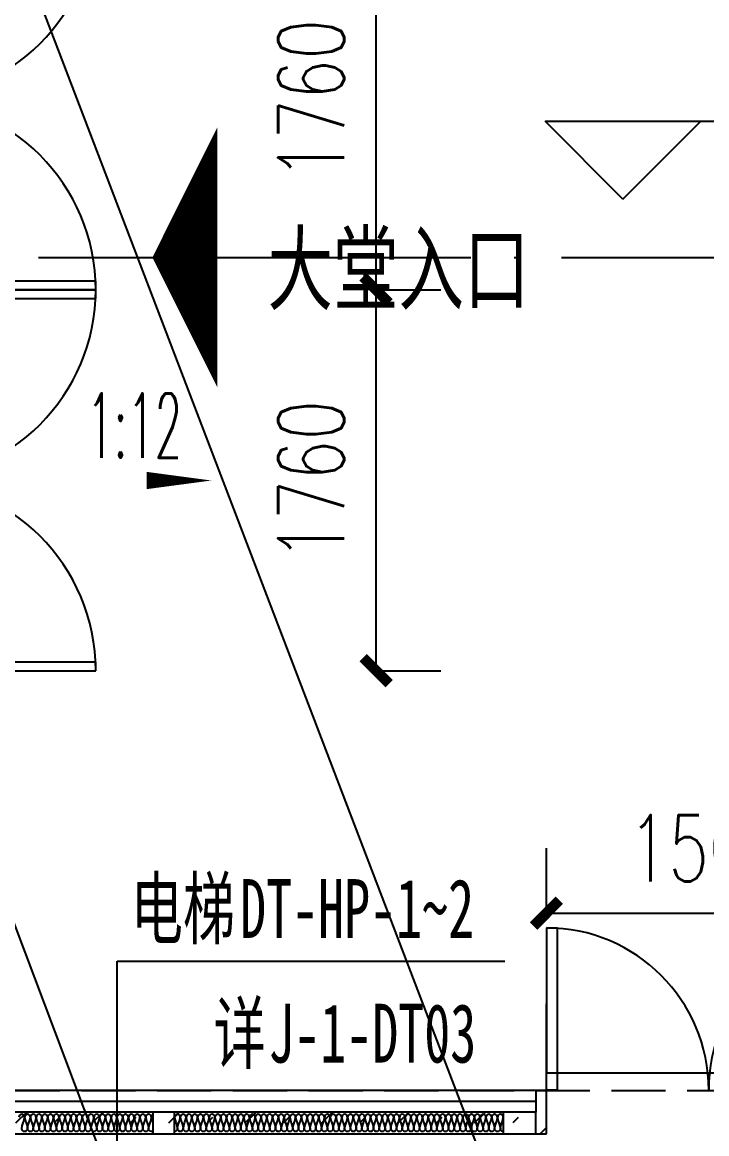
# Model space of a CAD drawing. Header units: millimetres. Extents: x 12325263 to 13848842, y -1463133 to 573208.
# Drawn here: x 12593172 to 12596338, y -601937 to -596800 of the extents above; entities that cross this region are included whole.
import ezdxf

# ---------------------------------------------------------------- set-up
doc = ezdxf.new("R2010")
doc.units = ezdxf.units.MM
doc.header["$LTSCALE"] = 1000
for name, pattern in [('ACAD_ISO02W100', [15, 12, -3]), ('DASH', [0.35, 0.25, -0.1]), ('DASHED2', [0.375, 0.25, -0.125]), ('DOTE', [2.42, 2, -0.2, 0.02, -0.2])]:
    doc.linetypes.add(name, pattern=pattern)
doc.layers.add('20230727修改', color=6, linetype='Continuous', plot=False)
for name, color, linetype in [('A-ANNO-DIMS', 83, 'Continuous'), ('A-ANNO-ELEV', 3, 'Continuous'), ('A-ANNO-IDEN', 2, 'Continuous'), ('A-ANNO-TEXT', 7, 'Continuous'), ('A-AXIS', 16, 'DOTE'), ('A-DETL-0001', 1, 'Continuous'), ('A-DOOR', 2, 'Continuous'), ('A-WALL', 5, 'Continuous'), ('A-WALL-PATT', 8, 'Continuous'), ('DIM_SYMB', 3, 'Continuous'), ('PUB_TEXT', 7, 'Continuous'), ('投影线', 6, 'ACAD_ISO02W100'), ('结构边线', 21, 'DASH')]:
    doc.layers.add(name, color=color, linetype=linetype)
for name, color, linetype, lineweight in [('A-DOOR-PROJ', 1, 'Continuous', 25), ('A-FLOR-PROJ', 2, 'Continuous', 25), ('Detail Items', 7, 'Continuous', 25)]:
    doc.layers.add(name, color=color, linetype=linetype, lineweight=lineweight)
doc.styles.add('_TCH_DIM', font='SIMPLEX.shx', dxfattribs={"width": 0.7, "bigfont": 'GBCBIG.shx'})
doc.styles.add('_TCH_DIM_T3', font='SIMPLEX.shx', dxfattribs={"width": 0.705882, "bigfont": 'GBCBIG.shx'})
doc.styles.add('TITXV', font='', dxfattribs={"width": 0.7})
doc.styles.add('宋体', font='', dxfattribs={"width": 0.65})
doc.styles.get('TITXV').set_extended_font_data('SimSun')
doc.styles.get('宋体').set_extended_font_data('SimSun')
doc.dimstyles.new('_TCH_ARCH&&120', dxfattribs={"dimtxt": 306, "dimasz": 120, "dimexe": 300, "dimexo": 360, "dimgap": 147, "dimtad": 1, "dimdec": 0, "dimzin": 0, "dimdsep": 46, "dimtxsty": '_TCH_DIM_T3', "dimblk": 'ARCHTICK', "dimcen": 0.09, "dimclrt": 7, "dimazin": 2, "dimtfac": 1, "dimtdec": 0, "dimtix": 1, "dimtmove": 2, "dimatfit": 3, "dimfxl": 1, "dimfxlon": 1, "dimtolj": 1, "dimtzin": 0, "dimarcsym": 0})

# ---------------------------------------------------------------- blocks, each defined once
blk = doc.blocks.new('Curtain Wall-Dbl_Inswing Glaz - Clear Glass w_Frame-4600659-810_L1 APT ENTRY')
at = {"layer": 'Detail Items'}
for p, q in [((-840, 835.55), (-880, 835.55)), ((-880, 835.55), (-880, -44.45)), ((-840, -44.45), (-840, 835.55)), ((840, 835.55), (840, -44.45)), ((880, 835.55), (840, 835.55)), ((880, -44.45), (880, 835.55)), ((-880, -44.45), (-840, -44.45)), ((840, -44.45), (880, -44.45))]:
    blk.add_line(p, q, dxfattribs=at)
for centre, start, end in [((-880, -44.45), 0, 90), ((880, -44.45), 90, 180)]:
    blk.add_arc(centre, 880, start, end, dxfattribs=at)
blk = doc.blocks.new('M_Door-Passage-Stone-Flush - 1500mm-L2-4399165-810_L1 APT ENTRY')
at = {"layer": 'A-DOOR'}
for p, q in [((-750, 857.95), (-700, 857.95)), ((-700, 857.95), (-700, 107.95)), ((750, 857.95), (700, 857.95)), ((700, 857.95), (700, 107.95)), ((750, 107.95), (750, 857.95)), ((-750, 106.35), (-800, 106.35)), ((-800, 106.35), (-800, 6.47)), ((-700, 107.95), (-750, 107.95)), ((-750, -93.65), (-750, 106.35)), ((700, 107.95), (750, 107.95)), ((750, 106.35), (750, -93.65)), ((800, 106.35), (750, 106.35)), ((800, 6.35), (800, 56.35)), ((-800, -93.65), (-750, -93.65)), ((750, -93.65), (800, -93.65))]:
    blk.add_line(p, q, dxfattribs=at)
at = {"layer": 'A-DOOR-PROJ'}
for centre, start, end in [((-750, 107.95), 0, 90), ((750, 107.95), 90, 180)]:
    blk.add_arc(centre, 750, start, end, dxfattribs=at)
blk = doc.blocks.new('asdfadsgfd')
at = {"layer": 'Detail Items'}
h = blk.add_hatch(dxfattribs=at)
h.set_pattern_fill('FP_14', color=256, angle=90, style=0, pattern_type=2)
h.set_pattern_definition([(135, (-14079.37, 8005.64), (-176.7767, -176.7767), []), (135, (-14256.14, 8005.64), (-176.7767, -176.7767), [125, -125])])
h.paths.add_polyline_path([(46767.5, 18615.9), (46717.5, 18615.9), (46717.4, 18415.9), (46167.5, 18415.9), (46167.5, 18365.9), (46767.5, 18365.9), (46767.5, 18565.9)])
h.paths.add_polyline_path([(40567.4, 18415.9), (39517.5, 18415.8), (39517.4, 15195.9), (39467.4, 15195.9), (39467.4, 15145.9), (39567.5, 15145.9), (39567.5, 18365.9), (40567.4, 18365.9)])
at = {"layer": 'A-DETL-0001'}
for p, q in [((39467.5, 18465.9), (39467.5, 16965.9)), ((39567.5, 16965.9), (39567.5, 18465.9)), ((39617.5, 18415.9), (39617.5, 15195.9)), ((39667.5, 15145.9), (39667.5, 18365.9)), ((39567.5, 16965.9), (39467.5, 16965.9)), ((39467.5, 16965.9), (39467.5, 16865.9)), ((39567.5, 16865.9), (39567.5, 16965.9)), ((39467.5, 16865.9), (39567.5, 16865.9)), ((39467.5, 16865.9), (39467.5, 15345.9)), ((39567.5, 15345.9), (39567.5, 16865.9)), ((39567.5, 15345.9), (39467.5, 15345.9)), ((39467.5, 15345.9), (39467.5, 15245.9)), ((39467.5, 15345.9), (39467.5, 15195.9)), ((39567.5, 15245.9), (39567.5, 15345.9)), ((39567.5, 15195.9), (39567.5, 15345.9)), ((39467.5, 15195.9), (39567.5, 15195.9)), ((39667.5, 15195.9), (39667.5, 15145.9)), ((39667.5, 15145.9), (40067.5, 15145.9))]:
    blk.add_line(p, q, dxfattribs=at)
for points in [[(39490.8, 17545.9), (39484.5, 17545.9), (39470.4, 17559.3), (39484.5, 17572.6), (39490.8, 17572.6)], [(39490.8, 17572.6), (39509.2, 17572.6), (39525.8, 17559.3), (39544.2, 17559.3)], [(39544.2, 17559.3), (39550.4, 17559.3), (39564.5, 17572.6), (39550.4, 17585.9), (39544.2, 17585.9)], [(39490.8, 17519.3), (39484.5, 17519.3), (39470.4, 17532.6), (39484.5, 17545.9), (39490.8, 17545.9)], [(39490.8, 17492.6), (39484.5, 17492.6), (39470.4, 17505.9), (39484.5, 17519.3), (39490.8, 17519.3)], [(39544.2, 17559.3), (39525.8, 17559.3), (39509.2, 17545.9), (39490.8, 17545.9)], [(39490.8, 17545.9), (39509.2, 17545.9), (39525.8, 17532.6), (39544.2, 17532.6)], [(39544.2, 17532.6), (39525.8, 17532.6), (39509.2, 17519.3), (39490.8, 17519.3)], [(39490.8, 17519.3), (39509.2, 17519.3), (39525.8, 17505.9), (39544.2, 17505.9)], [(39544.2, 17532.6), (39550.4, 17532.6), (39564.5, 17545.9), (39550.4, 17559.3), (39544.2, 17559.3)], [(39544.2, 17505.9), (39550.4, 17505.9), (39564.5, 17519.3), (39550.4, 17532.6), (39544.2, 17532.6)], [(39490.8, 17465.9), (39484.5, 17465.9), (39470.4, 17479.3), (39484.5, 17492.6), (39490.8, 17492.6)], [(39490.8, 17439.3), (39484.5, 17439.3), (39470.4, 17452.6), (39484.5, 17465.9), (39490.8, 17465.9)], [(39544.2, 17505.9), (39525.8, 17505.9), (39509.2, 17492.6), (39490.8, 17492.6)], [(39490.8, 17492.6), (39509.2, 17492.6), (39525.8, 17479.3), (39544.2, 17479.3)], [(39544.2, 17479.3), (39525.8, 17479.3), (39509.2, 17465.9), (39490.8, 17465.9)], [(39490.8, 17465.9), (39509.2, 17465.9), (39525.8, 17452.6), (39544.2, 17452.6)], [(39544.2, 17479.3), (39550.4, 17479.3), (39564.5, 17492.6), (39550.4, 17505.9), (39544.2, 17505.9)], [(39544.2, 17452.6), (39550.4, 17452.6), (39564.5, 17465.9), (39550.4, 17479.3), (39544.2, 17479.3)], [(39490.8, 17412.6), (39484.5, 17412.6), (39470.4, 17425.9), (39484.5, 17439.3), (39490.8, 17439.3)], [(39544.2, 17452.6), (39525.8, 17452.6), (39509.2, 17439.3), (39490.8, 17439.3)], [(39490.8, 17439.3), (39509.2, 17439.3), (39525.8, 17425.9), (39544.2, 17425.9)], [(39544.2, 17425.9), (39525.8, 17425.9), (39509.2, 17412.6), (39490.8, 17412.6)], [(39544.2, 17425.9), (39550.4, 17425.9), (39564.5, 17439.3), (39550.4, 17452.6), (39544.2, 17452.6)], [(39544.2, 17399.3), (39550.4, 17399.3), (39564.5, 17412.6), (39550.4, 17425.9), (39544.2, 17425.9)], [(39490.8, 17385.9), (39484.5, 17385.9), (39470.4, 17399.3), (39484.5, 17412.6), (39490.8, 17412.6)], [(39490.8, 17359.3), (39484.5, 17359.3), (39470.4, 17372.6), (39484.5, 17385.9), (39490.8, 17385.9)], [(39490.8, 17412.6), (39509.2, 17412.6), (39525.8, 17399.3), (39544.2, 17399.3)], [(39544.2, 17399.3), (39525.8, 17399.3), (39509.2, 17385.9), (39490.8, 17385.9)], [(39490.8, 17385.9), (39509.2, 17385.9), (39525.8, 17372.6), (39544.2, 17372.6)], [(39544.2, 17372.6), (39525.8, 17372.6), (39509.2, 17359.3), (39490.8, 17359.3)], [(39544.2, 17372.6), (39550.4, 17372.6), (39564.5, 17385.9), (39550.4, 17399.3), (39544.2, 17399.3)], [(39544.2, 17345.9), (39550.4, 17345.9), (39564.5, 17359.3), (39550.4, 17372.6), (39544.2, 17372.6)], [(39490.8, 17332.6), (39484.5, 17332.6), (39470.4, 17345.9), (39484.5, 17359.3), (39490.8, 17359.3)], [(39490.8, 17305.9), (39484.5, 17305.9), (39470.4, 17319.3), (39484.5, 17332.6), (39490.8, 17332.6)], [(39490.8, 17359.3), (39509.2, 17359.3), (39525.8, 17345.9), (39544.2, 17345.9)], [(39544.2, 17345.9), (39525.8, 17345.9), (39509.2, 17332.6), (39490.8, 17332.6)], [(39490.8, 17332.6), (39509.2, 17332.6), (39525.8, 17319.3), (39544.2, 17319.3)], [(39544.2, 17319.3), (39525.8, 17319.3), (39509.2, 17305.9), (39490.8, 17305.9)], [(39544.2, 17319.3), (39550.4, 17319.3), (39564.5, 17332.6), (39550.4, 17345.9), (39544.2, 17345.9)], [(39544.2, 17292.6), (39550.4, 17292.6), (39564.5, 17305.9), (39550.4, 17319.3), (39544.2, 17319.3)], [(39490.8, 17279.3), (39484.5, 17279.3), (39470.4, 17292.6), (39484.5, 17305.9), (39490.8, 17305.9)], [(39490.8, 17252.6), (39484.5, 17252.6), (39470.4, 17265.9), (39484.5, 17279.3), (39490.8, 17279.3)], [(39490.8, 17305.9), (39509.2, 17305.9), (39525.8, 17292.6), (39544.2, 17292.6)], [(39544.2, 17292.6), (39525.8, 17292.6), (39509.2, 17279.3), (39490.8, 17279.3)], [(39490.8, 17279.3), (39509.2, 17279.3), (39525.8, 17265.9), (39544.2, 17265.9)], [(39544.2, 17265.9), (39525.8, 17265.9), (39509.2, 17252.6), (39490.8, 17252.6)], [(39544.2, 17265.9), (39550.4, 17265.9), (39564.5, 17279.3), (39550.4, 17292.6), (39544.2, 17292.6)], [(39544.2, 17239.3), (39550.4, 17239.3), (39564.5, 17252.6), (39550.4, 17265.9), (39544.2, 17265.9)], [(39490.8, 17225.9), (39484.5, 17225.9), (39470.4, 17239.3), (39484.5, 17252.6), (39490.8, 17252.6)], [(39490.8, 17199.3), (39484.5, 17199.3), (39470.4, 17212.6), (39484.5, 17225.9), (39490.8, 17225.9)], [(39490.8, 17252.6), (39509.2, 17252.6), (39525.8, 17239.3), (39544.2, 17239.3)], [(39544.2, 17239.3), (39525.8, 17239.3), (39509.2, 17225.9), (39490.8, 17225.9)], [(39490.8, 17225.9), (39509.2, 17225.9), (39525.8, 17212.6), (39544.2, 17212.6)], [(39544.2, 17212.6), (39525.8, 17212.6), (39509.2, 17199.3), (39490.8, 17199.3)], [(39544.2, 17212.6), (39550.4, 17212.6), (39564.5, 17225.9), (39550.4, 17239.3), (39544.2, 17239.3)], [(39544.2, 17185.9), (39550.4, 17185.9), (39564.5, 17199.3), (39550.4, 17212.6), (39544.2, 17212.6)], [(39490.8, 17172.6), (39484.5, 17172.6), (39470.4, 17185.9), (39484.5, 17199.3), (39490.8, 17199.3)], [(39490.8, 17145.9), (39484.5, 17145.9), (39470.4, 17159.3), (39484.5, 17172.6), (39490.8, 17172.6)], [(39490.8, 17199.3), (39509.2, 17199.3), (39525.8, 17185.9), (39544.2, 17185.9)], [(39544.2, 17185.9), (39525.8, 17185.9), (39509.2, 17172.6), (39490.8, 17172.6)], [(39490.8, 17172.6), (39509.2, 17172.6), (39525.8, 17159.3), (39544.2, 17159.3)], [(39544.2, 17159.3), (39525.8, 17159.3), (39509.2, 17145.9), (39490.8, 17145.9)], [(39544.2, 17159.3), (39550.4, 17159.3), (39564.5, 17172.6), (39550.4, 17185.9), (39544.2, 17185.9)], [(39544.2, 17132.6), (39550.4, 17132.6), (39564.5, 17145.9), (39550.4, 17159.3), (39544.2, 17159.3)], [(39490.8, 17119.3), (39484.5, 17119.3), (39470.4, 17132.6), (39484.5, 17145.9), (39490.8, 17145.9)], [(39490.8, 17092.6), (39484.5, 17092.6), (39470.4, 17105.9), (39484.5, 17119.3), (39490.8, 17119.3)], [(39490.8, 17145.9), (39509.2, 17145.9), (39525.8, 17132.6), (39544.2, 17132.6)], [(39544.2, 17132.6), (39525.8, 17132.6), (39509.2, 17119.3), (39490.8, 17119.3)], [(39490.8, 17119.3), (39509.2, 17119.3), (39525.8, 17105.9), (39544.2, 17105.9)], [(39544.2, 17105.9), (39525.8, 17105.9), (39509.2, 17092.6), (39490.8, 17092.6)], [(39544.2, 17105.9), (39550.4, 17105.9), (39564.5, 17119.3), (39550.4, 17132.6), (39544.2, 17132.6)], [(39544.2, 17079.3), (39550.4, 17079.3), (39564.5, 17092.6), (39550.4, 17105.9), (39544.2, 17105.9)], [(39490.8, 17065.9), (39484.5, 17065.9), (39470.4, 17079.3), (39484.5, 17092.6), (39490.8, 17092.6)], [(39490.8, 17039.3), (39484.5, 17039.3), (39470.4, 17052.6), (39484.5, 17065.9), (39490.8, 17065.9)], [(39490.8, 17092.6), (39509.2, 17092.6), (39525.8, 17079.3), (39544.2, 17079.3)], [(39544.2, 17079.3), (39525.8, 17079.3), (39509.2, 17065.9), (39490.8, 17065.9)], [(39490.8, 17065.9), (39509.2, 17065.9), (39525.8, 17052.6), (39544.2, 17052.6)], [(39544.2, 17052.6), (39550.4, 17052.6), (39564.5, 17065.9), (39550.4, 17079.3), (39544.2, 17079.3)], [(39490.8, 17012.6), (39484.5, 17012.6), (39470.4, 17025.9), (39484.5, 17039.3), (39490.8, 17039.3)], [(39490.8, 16985.9), (39484.5, 16985.9), (39470.4, 16999.3), (39484.5, 17012.6), (39490.8, 17012.6)], [(39544.2, 17052.6), (39525.8, 17052.6), (39509.2, 17039.3), (39490.8, 17039.3)], [(39490.8, 17039.3), (39509.2, 17039.3), (39525.8, 17025.9), (39544.2, 17025.9)], [(39544.2, 17025.9), (39525.8, 17025.9), (39509.2, 17012.6), (39490.8, 17012.6)], [(39490.8, 17012.6), (39509.2, 17012.6), (39525.8, 16999.3), (39544.2, 16999.3)], [(39544.2, 17025.9), (39550.4, 17025.9), (39564.5, 17039.3), (39550.4, 17052.6), (39544.2, 17052.6)], [(39544.2, 16999.3), (39550.4, 16999.3), (39564.5, 17012.6), (39550.4, 17025.9), (39544.2, 17025.9)], [(39544.2, 16999.3), (39525.8, 16999.3), (39509.2, 16985.9), (39490.8, 16985.9)], [(39490.8, 16985.9), (39509.2, 16985.9), (39525.8, 16972.6), (39544.2, 16972.6)], [(39544.2, 16972.6), (39535, 16972.6), (39526.2, 16969.3), (39517.5, 16965.9)], [(39544.2, 16972.6), (39550.4, 16972.6), (39564.5, 16985.9), (39550.4, 16999.3), (39544.2, 16999.3)], [(39555.1, 16966.2), (39552.5, 16969.9), (39548.2, 16972.6), (39544.2, 16972.6)], [(39490.8, 16852.6), (39484.5, 16852.6), (39477.5, 16859.3), (39477.5, 16865.9)], [(39490.8, 16825.9), (39484.5, 16825.9), (39470.4, 16839.3), (39484.5, 16852.6), (39490.8, 16852.6)], [(39544.2, 16865.9), (39525.8, 16865.9), (39509.2, 16852.6), (39490.8, 16852.6)], [(39490.8, 16852.6), (39509.2, 16852.6), (39525.8, 16839.3), (39544.2, 16839.3)], [(39544.2, 16839.3), (39550.4, 16839.3), (39564.5, 16852.6), (39550.4, 16865.9), (39544.2, 16865.9)], [(39490.8, 16799.3), (39484.5, 16799.3), (39470.4, 16812.6), (39484.5, 16825.9), (39490.8, 16825.9)], [(39490.8, 16772.6), (39484.5, 16772.6), (39470.4, 16785.9), (39484.5, 16799.3), (39490.8, 16799.3)], [(39544.2, 16839.3), (39525.8, 16839.3), (39509.2, 16825.9), (39490.8, 16825.9)], [(39490.8, 16825.9), (39509.2, 16825.9), (39525.8, 16812.6), (39544.2, 16812.6)], [(39544.2, 16812.6), (39525.8, 16812.6), (39509.2, 16799.3), (39490.8, 16799.3)], [(39490.8, 16799.3), (39509.2, 16799.3), (39525.8, 16785.9), (39544.2, 16785.9)], [(39544.2, 16812.6), (39550.4, 16812.6), (39564.5, 16825.9), (39550.4, 16839.3), (39544.2, 16839.3)], [(39544.2, 16785.9), (39550.4, 16785.9), (39564.5, 16799.3), (39550.4, 16812.6), (39544.2, 16812.6)], [(39490.8, 16745.9), (39484.5, 16745.9), (39470.4, 16759.3), (39484.5, 16772.6), (39490.8, 16772.6)], [(39490.8, 16719.3), (39484.5, 16719.3), (39470.4, 16732.6), (39484.5, 16745.9), (39490.8, 16745.9)], [(39544.2, 16785.9), (39525.8, 16785.9), (39509.2, 16772.6), (39490.8, 16772.6)], [(39490.8, 16772.6), (39509.2, 16772.6), (39525.8, 16759.3), (39544.2, 16759.3)], [(39544.2, 16759.3), (39525.8, 16759.3), (39509.2, 16745.9), (39490.8, 16745.9)], [(39490.8, 16745.9), (39509.2, 16745.9), (39525.8, 16732.6), (39544.2, 16732.6)], [(39544.2, 16759.3), (39550.4, 16759.3), (39564.5, 16772.6), (39550.4, 16785.9), (39544.2, 16785.9)], [(39544.2, 16732.6), (39550.4, 16732.6), (39564.5, 16745.9), (39550.4, 16759.3), (39544.2, 16759.3)], [(39490.8, 16692.6), (39484.5, 16692.6), (39470.4, 16705.9), (39484.5, 16719.3), (39490.8, 16719.3)], [(39544.2, 16732.6), (39525.8, 16732.6), (39509.2, 16719.3), (39490.8, 16719.3)], [(39490.8, 16719.3), (39509.2, 16719.3), (39525.8, 16705.9), (39544.2, 16705.9)], [(39544.2, 16705.9), (39525.8, 16705.9), (39509.2, 16692.6), (39490.8, 16692.6)], [(39544.2, 16705.9), (39550.4, 16705.9), (39564.5, 16719.3), (39550.4, 16732.6), (39544.2, 16732.6)], [(39544.2, 16679.3), (39550.4, 16679.3), (39564.5, 16692.6), (39550.4, 16705.9), (39544.2, 16705.9)], [(39490.8, 16665.9), (39484.5, 16665.9), (39470.4, 16679.3), (39484.5, 16692.6), (39490.8, 16692.6)], [(39490.8, 16639.3), (39484.5, 16639.3), (39470.4, 16652.6), (39484.5, 16665.9), (39490.8, 16665.9)], [(39490.8, 16692.6), (39509.2, 16692.6), (39525.8, 16679.3), (39544.2, 16679.3)], [(39544.2, 16679.3), (39525.8, 16679.3), (39509.2, 16665.9), (39490.8, 16665.9)], [(39490.8, 16665.9), (39509.2, 16665.9), (39525.8, 16652.6), (39544.2, 16652.6)], [(39544.2, 16652.6), (39525.8, 16652.6), (39509.2, 16639.3), (39490.8, 16639.3)], [(39544.2, 16652.6), (39550.4, 16652.6), (39564.5, 16665.9), (39550.4, 16679.3), (39544.2, 16679.3)], [(39544.2, 16625.9), (39550.4, 16625.9), (39564.5, 16639.3), (39550.4, 16652.6), (39544.2, 16652.6)], [(39490.8, 16612.6), (39484.5, 16612.6), (39470.4, 16625.9), (39484.5, 16639.3), (39490.8, 16639.3)], [(39490.8, 16585.9), (39484.5, 16585.9), (39470.4, 16599.3), (39484.5, 16612.6), (39490.8, 16612.6)], [(39490.8, 16639.3), (39509.2, 16639.3), (39525.8, 16625.9), (39544.2, 16625.9)], [(39544.2, 16625.9), (39525.8, 16625.9), (39509.2, 16612.6), (39490.8, 16612.6)], [(39490.8, 16612.6), (39509.2, 16612.6), (39525.8, 16599.3), (39544.2, 16599.3)], [(39544.2, 16599.3), (39525.8, 16599.3), (39509.2, 16585.9), (39490.8, 16585.9)], [(39544.2, 16599.3), (39550.4, 16599.3), (39564.5, 16612.6), (39550.4, 16625.9), (39544.2, 16625.9)], [(39544.2, 16572.6), (39550.4, 16572.6), (39564.5, 16585.9), (39550.4, 16599.3), (39544.2, 16599.3)], [(39490.8, 16559.3), (39484.5, 16559.3), (39470.4, 16572.6), (39484.5, 16585.9), (39490.8, 16585.9)], [(39490.8, 16532.6), (39484.5, 16532.6), (39470.4, 16545.9), (39484.5, 16559.3), (39490.8, 16559.3)], [(39490.8, 16585.9), (39509.2, 16585.9), (39525.8, 16572.6), (39544.2, 16572.6)], [(39544.2, 16572.6), (39525.8, 16572.6), (39509.2, 16559.3), (39490.8, 16559.3)], [(39490.8, 16559.3), (39509.2, 16559.3), (39525.8, 16545.9), (39544.2, 16545.9)], [(39544.2, 16545.9), (39525.8, 16545.9), (39509.2, 16532.6), (39490.8, 16532.6)], [(39544.2, 16545.9), (39550.4, 16545.9), (39564.5, 16559.3), (39550.4, 16572.6), (39544.2, 16572.6)], [(39544.2, 16519.3), (39550.4, 16519.3), (39564.5, 16532.6), (39550.4, 16545.9), (39544.2, 16545.9)], [(39490.8, 16505.9), (39484.5, 16505.9), (39470.4, 16519.3), (39484.5, 16532.6), (39490.8, 16532.6)], [(39490.8, 16479.3), (39484.5, 16479.3), (39470.4, 16492.6), (39484.5, 16505.9), (39490.8, 16505.9)], [(39490.8, 16532.6), (39509.2, 16532.6), (39525.8, 16519.3), (39544.2, 16519.3)], [(39544.2, 16519.3), (39525.8, 16519.3), (39509.2, 16505.9), (39490.8, 16505.9)], [(39490.8, 16505.9), (39509.2, 16505.9), (39525.8, 16492.6), (39544.2, 16492.6)], [(39544.2, 16492.6), (39525.8, 16492.6), (39509.2, 16479.3), (39490.8, 16479.3)], [(39544.2, 16492.6), (39550.4, 16492.6), (39564.5, 16505.9), (39550.4, 16519.3), (39544.2, 16519.3)], [(39544.2, 16465.9), (39550.4, 16465.9), (39564.5, 16479.3), (39550.4, 16492.6), (39544.2, 16492.6)], [(39490.8, 16452.6), (39484.5, 16452.6), (39470.4, 16465.9), (39484.5, 16479.3), (39490.8, 16479.3)], [(39490.8, 16425.9), (39484.5, 16425.9), (39470.4, 16439.3), (39484.5, 16452.6), (39490.8, 16452.6)], [(39490.8, 16479.3), (39509.2, 16479.3), (39525.8, 16465.9), (39544.2, 16465.9)], [(39544.2, 16465.9), (39525.8, 16465.9), (39509.2, 16452.6), (39490.8, 16452.6)], [(39490.8, 16452.6), (39509.2, 16452.6), (39525.8, 16439.3), (39544.2, 16439.3)], [(39544.2, 16439.3), (39525.8, 16439.3), (39509.2, 16425.9), (39490.8, 16425.9)], [(39544.2, 16439.3), (39550.4, 16439.3), (39564.5, 16452.6), (39550.4, 16465.9), (39544.2, 16465.9)], [(39544.2, 16412.6), (39550.4, 16412.6), (39564.5, 16425.9), (39550.4, 16439.3), (39544.2, 16439.3)], [(39490.8, 16399.3), (39484.5, 16399.3), (39470.4, 16412.6), (39484.5, 16425.9), (39490.8, 16425.9)], [(39490.8, 16372.6), (39484.5, 16372.6), (39470.4, 16385.9), (39484.5, 16399.3), (39490.8, 16399.3)], [(39490.8, 16425.9), (39509.2, 16425.9), (39525.8, 16412.6), (39544.2, 16412.6)], [(39544.2, 16412.6), (39525.8, 16412.6), (39509.2, 16399.3), (39490.8, 16399.3)], [(39490.8, 16399.3), (39509.2, 16399.3), (39525.8, 16385.9), (39544.2, 16385.9)], [(39544.2, 16385.9), (39550.4, 16385.9), (39564.5, 16399.3), (39550.4, 16412.6), (39544.2, 16412.6)], [(39490.8, 16345.9), (39484.5, 16345.9), (39470.4, 16359.3), (39484.5, 16372.6), (39490.8, 16372.6)], [(39490.8, 16319.3), (39484.5, 16319.3), (39470.4, 16332.6), (39484.5, 16345.9), (39490.8, 16345.9)], [(39544.2, 16385.9), (39525.8, 16385.9), (39509.2, 16372.6), (39490.8, 16372.6)], [(39490.8, 16372.6), (39509.2, 16372.6), (39525.8, 16359.3), (39544.2, 16359.3)], [(39544.2, 16359.3), (39525.8, 16359.3), (39509.2, 16345.9), (39490.8, 16345.9)], [(39490.8, 16345.9), (39509.2, 16345.9), (39525.8, 16332.6), (39544.2, 16332.6)], [(39544.2, 16359.3), (39550.4, 16359.3), (39564.5, 16372.6), (39550.4, 16385.9), (39544.2, 16385.9)], [(39544.2, 16332.6), (39550.4, 16332.6), (39564.5, 16345.9), (39550.4, 16359.3), (39544.2, 16359.3)], [(39490.8, 16292.6), (39484.5, 16292.6), (39470.4, 16305.9), (39484.5, 16319.3), (39490.8, 16319.3)], [(39490.8, 16265.9), (39484.5, 16265.9), (39470.4, 16279.3), (39484.5, 16292.6), (39490.8, 16292.6)], [(39544.2, 16332.6), (39525.8, 16332.6), (39509.2, 16319.3), (39490.8, 16319.3)], [(39490.8, 16319.3), (39509.2, 16319.3), (39525.8, 16305.9), (39544.2, 16305.9)], [(39544.2, 16305.9), (39525.8, 16305.9), (39509.2, 16292.6), (39490.8, 16292.6)], [(39490.8, 16292.6), (39509.2, 16292.6), (39525.8, 16279.3), (39544.2, 16279.3)], [(39544.2, 16305.9), (39550.4, 16305.9), (39564.5, 16319.3), (39550.4, 16332.6), (39544.2, 16332.6)], [(39544.2, 16279.3), (39550.4, 16279.3), (39564.5, 16292.6), (39550.4, 16305.9), (39544.2, 16305.9)], [(39490.8, 16239.3), (39484.5, 16239.3), (39470.4, 16252.6), (39484.5, 16265.9), (39490.8, 16265.9)], [(39490.8, 16212.6), (39484.5, 16212.6), (39470.4, 16225.9), (39484.5, 16239.3), (39490.8, 16239.3)], [(39544.2, 16279.3), (39525.8, 16279.3), (39509.2, 16265.9), (39490.8, 16265.9)], [(39490.8, 16265.9), (39509.2, 16265.9), (39525.8, 16252.6), (39544.2, 16252.6)], [(39544.2, 16252.6), (39525.8, 16252.6), (39509.2, 16239.3), (39490.8, 16239.3)], [(39490.8, 16239.3), (39509.2, 16239.3), (39525.8, 16225.9), (39544.2, 16225.9)], [(39544.2, 16252.6), (39550.4, 16252.6), (39564.5, 16265.9), (39550.4, 16279.3), (39544.2, 16279.3)], [(39544.2, 16225.9), (39550.4, 16225.9), (39564.5, 16239.3), (39550.4, 16252.6), (39544.2, 16252.6)], [(39490.8, 16185.9), (39484.5, 16185.9), (39470.4, 16199.3), (39484.5, 16212.6), (39490.8, 16212.6)], [(39490.8, 16159.3), (39484.5, 16159.3), (39470.4, 16172.6), (39484.5, 16185.9), (39490.8, 16185.9)], [(39544.2, 16225.9), (39525.8, 16225.9), (39509.2, 16212.6), (39490.8, 16212.6)], [(39490.8, 16212.6), (39509.2, 16212.6), (39525.8, 16199.3), (39544.2, 16199.3)], [(39544.2, 16199.3), (39525.8, 16199.3), (39509.2, 16185.9), (39490.8, 16185.9)], [(39490.8, 16185.9), (39509.2, 16185.9), (39525.8, 16172.6), (39544.2, 16172.6)], [(39544.2, 16199.3), (39550.4, 16199.3), (39564.5, 16212.6), (39550.4, 16225.9), (39544.2, 16225.9)], [(39544.2, 16172.6), (39550.4, 16172.6), (39564.5, 16185.9), (39550.4, 16199.3), (39544.2, 16199.3)], [(39490.8, 16132.6), (39484.5, 16132.6), (39470.4, 16145.9), (39484.5, 16159.3), (39490.8, 16159.3)], [(39490.8, 16105.9), (39484.5, 16105.9), (39470.4, 16119.3), (39484.5, 16132.6), (39490.8, 16132.6)], [(39544.2, 16172.6), (39525.8, 16172.6), (39509.2, 16159.3), (39490.8, 16159.3)], [(39490.8, 16159.3), (39509.2, 16159.3), (39525.8, 16145.9), (39544.2, 16145.9)], [(39544.2, 16145.9), (39525.8, 16145.9), (39509.2, 16132.6), (39490.8, 16132.6)], [(39490.8, 16132.6), (39509.2, 16132.6), (39525.8, 16119.3), (39544.2, 16119.3)], [(39544.2, 16145.9), (39550.4, 16145.9), (39564.5, 16159.3), (39550.4, 16172.6), (39544.2, 16172.6)], [(39544.2, 16119.3), (39550.4, 16119.3), (39564.5, 16132.6), (39550.4, 16145.9), (39544.2, 16145.9)], [(39490.8, 16079.3), (39484.5, 16079.3), (39470.4, 16092.6), (39484.5, 16105.9), (39490.8, 16105.9)], [(39490.8, 16052.6), (39484.5, 16052.6), (39470.4, 16065.9), (39484.5, 16079.3), (39490.8, 16079.3)], [(39544.2, 16119.3), (39525.8, 16119.3), (39509.2, 16105.9), (39490.8, 16105.9)], [(39490.8, 16105.9), (39509.2, 16105.9), (39525.8, 16092.6), (39544.2, 16092.6)], [(39544.2, 16092.6), (39525.8, 16092.6), (39509.2, 16079.3), (39490.8, 16079.3)], [(39490.8, 16079.3), (39509.2, 16079.3), (39525.8, 16065.9), (39544.2, 16065.9)], [(39544.2, 16092.6), (39550.4, 16092.6), (39564.5, 16105.9), (39550.4, 16119.3), (39544.2, 16119.3)], [(39544.2, 16065.9), (39550.4, 16065.9), (39564.5, 16079.3), (39550.4, 16092.6), (39544.2, 16092.6)], [(39490.8, 16025.9), (39484.5, 16025.9), (39470.4, 16039.3), (39484.5, 16052.6), (39490.8, 16052.6)], [(39544.2, 16065.9), (39525.8, 16065.9), (39509.2, 16052.6), (39490.8, 16052.6)], [(39490.8, 16052.6), (39509.2, 16052.6), (39525.8, 16039.3), (39544.2, 16039.3)], [(39544.2, 16039.3), (39525.8, 16039.3), (39509.2, 16025.9), (39490.8, 16025.9)], [(39544.2, 16039.3), (39550.4, 16039.3), (39564.5, 16052.6), (39550.4, 16065.9), (39544.2, 16065.9)], [(39544.2, 16012.6), (39550.4, 16012.6), (39564.5, 16025.9), (39550.4, 16039.3), (39544.2, 16039.3)], [(39490.8, 15999.3), (39484.5, 15999.3), (39470.4, 16012.6), (39484.5, 16025.9), (39490.8, 16025.9)], [(39490.8, 15972.6), (39484.5, 15972.6), (39470.4, 15985.9), (39484.5, 15999.3), (39490.8, 15999.3)], [(39490.8, 16025.9), (39509.2, 16025.9), (39525.8, 16012.6), (39544.2, 16012.6)], [(39544.2, 16012.6), (39525.8, 16012.6), (39509.2, 15999.3), (39490.8, 15999.3)], [(39490.8, 15999.3), (39509.2, 15999.3), (39525.8, 15985.9), (39544.2, 15985.9)], [(39544.2, 15985.9), (39525.8, 15985.9), (39509.2, 15972.6), (39490.8, 15972.6)], [(39544.2, 15985.9), (39550.4, 15985.9), (39564.5, 15999.3), (39550.4, 16012.6), (39544.2, 16012.6)], [(39544.2, 15959.3), (39550.4, 15959.3), (39564.5, 15972.6), (39550.4, 15985.9), (39544.2, 15985.9)], [(39490.8, 15945.9), (39484.5, 15945.9), (39470.4, 15959.3), (39484.5, 15972.6), (39490.8, 15972.6)], [(39490.8, 15919.3), (39484.5, 15919.3), (39470.4, 15932.6), (39484.5, 15945.9), (39490.8, 15945.9)], [(39490.8, 15972.6), (39509.2, 15972.6), (39525.8, 15959.3), (39544.2, 15959.3)], [(39544.2, 15959.3), (39525.8, 15959.3), (39509.2, 15945.9), (39490.8, 15945.9)], [(39490.8, 15945.9), (39509.2, 15945.9), (39525.8, 15932.6), (39544.2, 15932.6)], [(39544.2, 15932.6), (39525.8, 15932.6), (39509.2, 15919.3), (39490.8, 15919.3)], [(39544.2, 15932.6), (39550.4, 15932.6), (39564.5, 15945.9), (39550.4, 15959.3), (39544.2, 15959.3)], [(39544.2, 15905.9), (39550.4, 15905.9), (39564.5, 15919.3), (39550.4, 15932.6), (39544.2, 15932.6)], [(39490.8, 15892.6), (39484.5, 15892.6), (39470.4, 15905.9), (39484.5, 15919.3), (39490.8, 15919.3)], [(39490.8, 15865.9), (39484.5, 15865.9), (39470.4, 15879.3), (39484.5, 15892.6), (39490.8, 15892.6)], [(39490.8, 15919.3), (39509.2, 15919.3), (39525.8, 15905.9), (39544.2, 15905.9)], [(39544.2, 15905.9), (39525.8, 15905.9), (39509.2, 15892.6), (39490.8, 15892.6)], [(39490.8, 15892.6), (39509.2, 15892.6), (39525.8, 15879.3), (39544.2, 15879.3)], [(39544.2, 15879.3), (39525.8, 15879.3), (39509.2, 15865.9), (39490.8, 15865.9)], [(39544.2, 15879.3), (39550.4, 15879.3), (39564.5, 15892.6), (39550.4, 15905.9), (39544.2, 15905.9)], [(39544.2, 15852.6), (39550.4, 15852.6), (39564.5, 15865.9), (39550.4, 15879.3), (39544.2, 15879.3)], [(39490.8, 15839.3), (39484.5, 15839.3), (39470.4, 15852.6), (39484.5, 15865.9), (39490.8, 15865.9)], [(39490.8, 15812.6), (39484.5, 15812.6), (39470.4, 15825.9), (39484.5, 15839.3), (39490.8, 15839.3)], [(39490.8, 15865.9), (39509.2, 15865.9), (39525.8, 15852.6), (39544.2, 15852.6)], [(39544.2, 15852.6), (39525.8, 15852.6), (39509.2, 15839.3), (39490.8, 15839.3)], [(39490.8, 15839.3), (39509.2, 15839.3), (39525.8, 15825.9), (39544.2, 15825.9)], [(39544.2, 15825.9), (39525.8, 15825.9), (39509.2, 15812.6), (39490.8, 15812.6)], [(39544.2, 15825.9), (39550.4, 15825.9), (39564.5, 15839.3), (39550.4, 15852.6), (39544.2, 15852.6)], [(39544.2, 15799.3), (39550.4, 15799.3), (39564.5, 15812.6), (39550.4, 15825.9), (39544.2, 15825.9)], [(39490.8, 15785.9), (39484.5, 15785.9), (39470.4, 15799.3), (39484.5, 15812.6), (39490.8, 15812.6)], [(39490.8, 15759.3), (39484.5, 15759.3), (39470.4, 15772.6), (39484.5, 15785.9), (39490.8, 15785.9)], [(39490.8, 15812.6), (39509.2, 15812.6), (39525.8, 15799.3), (39544.2, 15799.3)], [(39544.2, 15799.3), (39525.8, 15799.3), (39509.2, 15785.9), (39490.8, 15785.9)], [(39490.8, 15785.9), (39509.2, 15785.9), (39525.8, 15772.6), (39544.2, 15772.6)], [(39544.2, 15772.6), (39525.8, 15772.6), (39509.2, 15759.3), (39490.8, 15759.3)], [(39544.2, 15772.6), (39550.4, 15772.6), (39564.5, 15785.9), (39550.4, 15799.3), (39544.2, 15799.3)], [(39544.2, 15745.9), (39550.4, 15745.9), (39564.5, 15759.3), (39550.4, 15772.6), (39544.2, 15772.6)], [(39490.8, 15732.6), (39484.5, 15732.6), (39470.4, 15745.9), (39484.5, 15759.3), (39490.8, 15759.3)], [(39490.8, 15705.9), (39484.5, 15705.9), (39470.4, 15719.3), (39484.5, 15732.6), (39490.8, 15732.6)], [(39490.8, 15759.3), (39509.2, 15759.3), (39525.8, 15745.9), (39544.2, 15745.9)], [(39544.2, 15745.9), (39525.8, 15745.9), (39509.2, 15732.6), (39490.8, 15732.6)], [(39490.8, 15732.6), (39509.2, 15732.6), (39525.8, 15719.3), (39544.2, 15719.3)], [(39544.2, 15719.3), (39525.8, 15719.3), (39509.2, 15705.9), (39490.8, 15705.9)], [(39544.2, 15719.3), (39550.4, 15719.3), (39564.5, 15732.6), (39550.4, 15745.9), (39544.2, 15745.9)], [(39544.2, 15692.6), (39550.4, 15692.6), (39564.5, 15705.9), (39550.4, 15719.3), (39544.2, 15719.3)], [(39490.8, 15679.3), (39484.5, 15679.3), (39470.4, 15692.6), (39484.5, 15705.9), (39490.8, 15705.9)], [(39490.8, 15652.6), (39484.5, 15652.6), (39470.4, 15665.9), (39484.5, 15679.3), (39490.8, 15679.3)], [(39490.8, 15705.9), (39509.2, 15705.9), (39525.8, 15692.6), (39544.2, 15692.6)], [(39544.2, 15692.6), (39525.8, 15692.6), (39509.2, 15679.3), (39490.8, 15679.3)], [(39490.8, 15679.3), (39509.2, 15679.3), (39525.8, 15665.9), (39544.2, 15665.9)], [(39544.2, 15665.9), (39550.4, 15665.9), (39564.5, 15679.3), (39550.4, 15692.6), (39544.2, 15692.6)], [(39490.8, 15625.9), (39484.5, 15625.9), (39470.4, 15639.3), (39484.5, 15652.6), (39490.8, 15652.6)], [(39490.8, 15599.3), (39484.5, 15599.3), (39470.4, 15612.6), (39484.5, 15625.9), (39490.8, 15625.9)], [(39544.2, 15665.9), (39525.8, 15665.9), (39509.2, 15652.6), (39490.8, 15652.6)], [(39490.8, 15652.6), (39509.2, 15652.6), (39525.8, 15639.3), (39544.2, 15639.3)], [(39544.2, 15639.3), (39525.8, 15639.3), (39509.2, 15625.9), (39490.8, 15625.9)], [(39490.8, 15625.9), (39509.2, 15625.9), (39525.8, 15612.6), (39544.2, 15612.6)], [(39544.2, 15639.3), (39550.4, 15639.3), (39564.5, 15652.6), (39550.4, 15665.9), (39544.2, 15665.9)], [(39544.2, 15612.6), (39550.4, 15612.6), (39564.5, 15625.9), (39550.4, 15639.3), (39544.2, 15639.3)], [(39490.8, 15572.6), (39484.5, 15572.6), (39470.4, 15585.9), (39484.5, 15599.3), (39490.8, 15599.3)], [(39490.8, 15545.9), (39484.5, 15545.9), (39470.4, 15559.3), (39484.5, 15572.6), (39490.8, 15572.6)], [(39544.2, 15612.6), (39525.8, 15612.6), (39509.2, 15599.3), (39490.8, 15599.3)], [(39490.8, 15599.3), (39509.2, 15599.3), (39525.8, 15585.9), (39544.2, 15585.9)], [(39544.2, 15585.9), (39525.8, 15585.9), (39509.2, 15572.6), (39490.8, 15572.6)], [(39490.8, 15572.6), (39509.2, 15572.6), (39525.8, 15559.3), (39544.2, 15559.3)], [(39544.2, 15585.9), (39550.4, 15585.9), (39564.5, 15599.3), (39550.4, 15612.6), (39544.2, 15612.6)], [(39544.2, 15559.3), (39550.4, 15559.3), (39564.5, 15572.6), (39550.4, 15585.9), (39544.2, 15585.9)], [(39490.8, 15519.3), (39484.5, 15519.3), (39470.4, 15532.6), (39484.5, 15545.9), (39490.8, 15545.9)], [(39490.8, 15492.6), (39484.5, 15492.6), (39470.4, 15505.9), (39484.5, 15519.3), (39490.8, 15519.3)], [(39544.2, 15559.3), (39525.8, 15559.3), (39509.2, 15545.9), (39490.8, 15545.9)], [(39490.8, 15545.9), (39509.2, 15545.9), (39525.8, 15532.6), (39544.2, 15532.6)], [(39544.2, 15532.6), (39525.8, 15532.6), (39509.2, 15519.3), (39490.8, 15519.3)], [(39490.8, 15519.3), (39509.2, 15519.3), (39525.8, 15505.9), (39544.2, 15505.9)], [(39544.2, 15532.6), (39550.4, 15532.6), (39564.5, 15545.9), (39550.4, 15559.3), (39544.2, 15559.3)], [(39544.2, 15505.9), (39550.4, 15505.9), (39564.5, 15519.3), (39550.4, 15532.6), (39544.2, 15532.6)], [(39490.8, 15465.9), (39484.5, 15465.9), (39470.4, 15479.3), (39484.5, 15492.6), (39490.8, 15492.6)], [(39490.8, 15439.3), (39484.5, 15439.3), (39470.4, 15452.6), (39484.5, 15465.9), (39490.8, 15465.9)], [(39544.2, 15505.9), (39525.8, 15505.9), (39509.2, 15492.6), (39490.8, 15492.6)], [(39490.8, 15492.6), (39509.2, 15492.6), (39525.8, 15479.3), (39544.2, 15479.3)], [(39544.2, 15479.3), (39525.8, 15479.3), (39509.2, 15465.9), (39490.8, 15465.9)], [(39490.8, 15465.9), (39509.2, 15465.9), (39525.8, 15452.6), (39544.2, 15452.6)], [(39544.2, 15479.3), (39550.4, 15479.3), (39564.5, 15492.6), (39550.4, 15505.9), (39544.2, 15505.9)], [(39544.2, 15452.6), (39550.4, 15452.6), (39564.5, 15465.9), (39550.4, 15479.3), (39544.2, 15479.3)], [(39490.8, 15412.6), (39484.5, 15412.6), (39470.4, 15425.9), (39484.5, 15439.3), (39490.8, 15439.3)], [(39490.8, 15385.9), (39484.5, 15385.9), (39470.4, 15399.3), (39484.5, 15412.6), (39490.8, 15412.6)], [(39544.2, 15452.6), (39525.8, 15452.6), (39509.2, 15439.3), (39490.8, 15439.3)], [(39490.8, 15439.3), (39509.2, 15439.3), (39525.8, 15425.9), (39544.2, 15425.9)], [(39544.2, 15425.9), (39525.8, 15425.9), (39509.2, 15412.6), (39490.8, 15412.6)], [(39490.8, 15412.6), (39509.2, 15412.6), (39525.8, 15399.3), (39544.2, 15399.3)], [(39544.2, 15425.9), (39550.4, 15425.9), (39564.5, 15439.3), (39550.4, 15452.6), (39544.2, 15452.6)], [(39544.2, 15399.3), (39550.4, 15399.3), (39564.5, 15412.6), (39550.4, 15425.9), (39544.2, 15425.9)], [(39490.8, 15359.3), (39484.5, 15359.3), (39470.4, 15372.6), (39484.5, 15385.9), (39490.8, 15385.9)], [(39477.5, 15345.9), (39477.5, 15352.2), (39484.5, 15359.3), (39490.8, 15359.3)], [(39544.2, 15399.3), (39525.8, 15399.3), (39509.2, 15385.9), (39490.8, 15385.9)], [(39490.8, 15385.9), (39509.2, 15385.9), (39525.8, 15372.6), (39544.2, 15372.6)], [(39544.2, 15372.6), (39525.8, 15372.6), (39509.2, 15359.3), (39490.8, 15359.3)], [(39490.8, 15359.3), (39509.2, 15359.3), (39525.8, 15345.9), (39544.2, 15345.9)], [(39544.2, 15372.6), (39550.4, 15372.6), (39564.5, 15385.9), (39550.4, 15399.3), (39544.2, 15399.3)], [(39544.2, 15345.9), (39550.4, 15345.9), (39564.5, 15359.3), (39550.4, 15372.6), (39544.2, 15372.6)]]:
    blk.add_open_spline(points, degree=3, dxfattribs=at)
blk.add_open_spline([(39479.9, 16965.6), (39478.4, 16967.7), (39474.9, 16976.8), (39484.5, 16985.9), (39490.8, 16985.9)], degree=3, knots=[0.89957, 0.89957, 0.89957, 0.89957, 1.414214, 2.828427, 2.828427, 2.828427, 2.828427], dxfattribs=at)
at = {"layer": 'A-DOOR-PROJ'}
blk.add_line((40419.1, 15145.9), (39747.4, 15145.9), dxfattribs=at)
at = {"layer": 'A-FLOR-PROJ'}
blk.add_line((39747.4, 13645.9), (39747.4, 15145.9), dxfattribs=at)
at = {"layer": 'A-WALL'}
blk.add_line((39467.4, 18565.9), (39467.4, 15345.9), dxfattribs=at)
at = {"layer": 'A-DOOR-PROJ'}
for name, p, rotation in [('Curtain Wall-Dbl_Inswing Glaz - Clear Glass w_Frame-4600659-810_L1 APT ENTRY', (42487.4, 18065.9), 180), ('Curtain Wall-Dbl_Inswing Glaz - Clear Glass w_Frame-4600659-810_L1 APT ENTRY', (44247.4, 18065.9), 180), ('M_Door-Passage-Stone-Flush - 1500mm-L2-4399165-810_L1 APT ENTRY', (39561.1, 14395.9), 270)]:
    blk.add_blockref(name, p, dxfattribs=dict(at, rotation=rotation))
blk = doc.blocks.new('qlzw')
at = {"layer": 'A-AXIS'}
blk.add_line((12411416.8, 1033989.8), (12486866.8, 1033989.8), dxfattribs=at)
blk = doc.blocks.new('_ArchTick')
at = {"color": 0, "linetype": 'ByBlock', "const_width": 0.4}
blk.add_lwpolyline([(-0.5, -0.5), (0.5, 0.5)], dxfattribs=at)
blk = doc.blocks.new('*D2293')
at = {"layer": 'A-ANNO-DIMS', "color": 0, "lineweight": -2, "transparency": 16777216}
for p, q in [((12595596.8, -600918.4), (12595596.8, -600617.4)), ((12597096.8, -600918.4), (12597096.8, -600617.4)), ((12595596.8, -600917.4), (12597096.8, -600917.4))]:
    blk.add_line(p, q, dxfattribs=at)
at = {"layer": 'Defpoints', "color": 0, "transparency": 16777216}
for p in [(12597096.8, -600917.4), (12595596.8, -602436.8), (12597096.8, -602436.8)]:
    blk.add_point(p, dxfattribs=at)
at = {"layer": 'A-ANNO-DIMS', "color": 0, "lineweight": -2, "transparency": 16777216, "xscale": 120, "yscale": 120, "zscale": 120, "rotation": 180}
blk.add_blockref('_ArchTick', (12595596.8, -600917.4), dxfattribs=at)
at = {"layer": 'A-ANNO-DIMS', "color": 0, "lineweight": -2, "transparency": 16777216, "xscale": 120, "yscale": 120, "zscale": 120}
blk.add_blockref('_ArchTick', (12597096.8, -600917.4), dxfattribs=at)
at = {"layer": 'A-ANNO-DIMS', "color": 7, "transparency": 16777216, "insert": (12596346.8, -600617.4), "char_height": 306, "attachment_point": 5, "style": '_TCH_DIM_T3'}
blk.add_mtext('\\A1;1500', dxfattribs=at)
blk = doc.blocks.new('*D2294')
at = {"layer": 'A-ANNO-DIMS', "color": 0, "lineweight": -2, "transparency": 16777216}
for p, q in [((12594807.6, -596276.9), (12595108.6, -596276.9)), ((12594808.6, -598036.9), (12594808.6, -596276.9)), ((12594807.6, -598036.9), (12595108.6, -598036.9))]:
    blk.add_line(p, q, dxfattribs=at)
at = {"layer": 'Defpoints', "color": 0, "transparency": 16777216}
for p in [(12593512.4, -596276.9), (12594808.6, -596276.9), (12593512.4, -598036.9)]:
    blk.add_point(p, dxfattribs=at)
at = {"layer": 'A-ANNO-DIMS', "color": 0, "lineweight": -2, "transparency": 16777216, "xscale": 120, "yscale": 120, "zscale": 120}
for p, rotation in [((12594808.6, -596276.9), 90), ((12594808.6, -598036.9), 270)]:
    blk.add_blockref('_ArchTick', p, dxfattribs=dict(at, rotation=rotation))
at = {"layer": 'A-ANNO-DIMS', "color": 7, "transparency": 16777216, "insert": (12594508.6, -597156.9), "char_height": 306, "attachment_point": 5, "rotation": 90, "style": '_TCH_DIM_T3'}
blk.add_mtext('\\A1;1760', dxfattribs=at)
blk = doc.blocks.new('*D2295')
at = {"layer": 'A-ANNO-DIMS', "color": 0, "lineweight": -2, "transparency": 16777216}
for p, q in [((12594807.6, -598036.9), (12595108.6, -598036.9)), ((12594808.6, -599796.9), (12594808.6, -598036.9)), ((12594807.6, -599796.9), (12595108.6, -599796.9))]:
    blk.add_line(p, q, dxfattribs=at)
at = {"layer": 'Defpoints', "color": 0, "transparency": 16777216}
for p in [(12593512.4, -598036.9), (12594808.6, -598036.9), (12593512.4, -599796.9)]:
    blk.add_point(p, dxfattribs=at)
at = {"layer": 'A-ANNO-DIMS', "color": 0, "lineweight": -2, "transparency": 16777216, "xscale": 120, "yscale": 120, "zscale": 120}
for p, rotation in [((12594808.6, -598036.9), 90), ((12594808.6, -599796.9), 270)]:
    blk.add_blockref('_ArchTick', p, dxfattribs=dict(at, rotation=rotation))
at = {"layer": 'A-ANNO-DIMS', "color": 7, "transparency": 16777216, "insert": (12594508.6, -598916.9), "char_height": 306, "attachment_point": 5, "rotation": 90, "style": '_TCH_DIM_T3'}
blk.add_mtext('\\A1;1760', dxfattribs=at)

msp = doc.modelspace()

# ---------------------------------------------------------------- hatches: boundary and pattern name
at = {"layer": 'A-WALL-PATT'}
h = msp.add_hatch(dxfattribs=at)
h.set_pattern_fill('ANSI37', color=252, scale=150)
h.set_pattern_definition([(45, (-400000, 0), (-168.3798023, 168.3798023), []), (135, (-400000, 0), (-168.3798023, -168.3798023), [])])
edge = h.paths.add_edge_path()
edge.add_line((12617170, -539458), (12627664.7, -539458))
edge.add_line((12627664.7, -539458), (12617498.2, -546587.6))
edge.add_line((12617498.2, -546587.6), (12598406.6, -559976.1))
edge.add_line((12598406.6, -559976.1), (12585091.3, -540989.1))
edge.add_line((12585091.3, -540989.1), (12584144.7, -541197.3))
edge.add_line((12584144.7, -541197.3), (12583864.1, -542803.9))
edge.add_arc((12578880.4, -541928.7), 5060, 269.1474, 350.0397, ccw=False)
edge.add_arc((12578698.9, -554127.5), 7140.2, 89.14809, 125.03345)
edge.add_line((12574600, -548281), (12560037.5, -558490.6))
edge.add_line((12560037.5, -558490.6), (12559927.1, -558471.2))
edge.add_line((12559927.1, -558471.2), (12559927.1, -564050))
edge.add_line((12559927.1, -564050), (12558858.8, -564810))
edge.add_line((12558858.8, -564810), (12559927.1, -566333.2))
edge.add_line((12559927.1, -566333.2), (12559927.6, -588159))
edge.add_line((12559927.6, -588159), (12558263.3, -589586.8))
edge.add_line((12558263.3, -589586.8), (12557796.8, -589586.8))
edge.add_line((12557796.8, -589586.8), (12557796.8, -598151.2))
edge.add_line((12557796.8, -598151.2), (12560482.1, -600836.4))
edge.add_arc((12552451.5, -592361.2), 11675.6, 270.02561, 313.45682, ccw=False)
edge.add_line((12552456.7, -604036.8), (12551424.9, -604036.8))
edge.add_arc((12551424.9, -607536.8), 3500, 90, 186.8053)
edge.add_line((12547949.6, -607951.5), (12549871.4, -624055.3))
edge.add_line((12549871.4, -624055.3), (12550966.8, -633201.5))
edge.add_line((12550966.8, -633201.5), (12550966.8, -643886.8))
edge.add_line((12550966.8, -643886.8), (12550966.8, -653386.8))
edge.add_line((12550966.8, -653386.8), (12614072.2, -653386.8))
edge.add_line((12614072.2, -653386.8), (12616970.5, -653386.8))
edge.add_arc((12639113.3, -663769.1), 24455.9, 154.87893, 159.83059)
edge.add_arc((12619069.5, -656056.1), 3000, 166.1263, 249.1464)
edge.add_arc((12632240.8, -621479.9), 40000, 249.14639, 262.18067)
edge.add_line((12626798.8, -661108), (12526241.6, -661108))
edge.add_line((12526241.6, -661108), (12526241.6, -616108))
edge.add_line((12526241.6, -616108), (12504241.6, -616108))
edge.add_line((12504241.6, -616108), (12504241.6, -539458))
edge.add_line((12504241.6, -539458), (12586460, -539458))
edge.add_line((12586460, -539458), (12617170, -539458))

# ---------------------------------------------------------------- linework, layer by layer
at = {"color": 1}
msp.add_lwpolyline([(12594074.3, -597886.8, 1200, 0, 0), (12593774.3, -597886.8, 0, 0, 0)], format="xyseb", dxfattribs=at)
at = {"layer": '20230727修改'}
msp.add_lwpolyline([(12602446.8, -625610.1), (12447801, -216314.2), (12602346.8, -620486.8)], dxfattribs=at)
at = {"layer": 'A-ANNO-ELEV'}
for p, q in [((12595950.5, -597617.5), (12595590.5, -597257.5)), ((12595590.5, -597257.5), (12597870.5, -597257.5)), ((12595950.5, -597617.5), (12596310.5, -597257.5))]:
    msp.add_line(p, q, dxfattribs=at)
at = {"layer": 'A-ANNO-IDEN'}
for p, q in [((12593611.3, -603374.3), (12593611.3, -601139.9)), ((12593611.3, -601139.9), (12595404.5, -601139.9))]:
    msp.add_line(p, q, dxfattribs=at)
at = {"layer": 'DIM_SYMB'}
msp.add_lwpolyline([(12593319.5, -598918, 0, 0, 0), (12594047, -598918, 0, 80, 0), (12593747, -598918, 0, 0, 0)], format="xyseb", dxfattribs=at)
at = {"layer": '结构边线'}
msp.add_lwpolyline([(12591696.8, -592186.8), (12591696.8, -601736.8), (12604046.8, -601736.8)], dxfattribs=at)

# ---------------------------------------------------------------- block references
at = {"rotation": 90}
msp.add_blockref('asdfadsgfd', (12610742.7, -641404.3), dxfattribs=at)
at = {"layer": '投影线', "linetype": 'DASHED2', "ltscale": 2}
msp.add_blockref('qlzw', (133430, -1631876.5), dxfattribs=at)

# ---------------------------------------------------------------- texts
at = {"layer": 'A-ANNO-TEXT'}
for s, height, style, width, p in [('大堂入口', 317.22, 'TITXV', 0.7, (12594306.5, -598096.8)), ('电梯', 271.9, '宋体', 0.65, (12593674.3, -601031.9)), ('DT-HP-1~2', 271.9, '宋体', 0.65, (12594179.8, -601031.9)), ('详', 271.9, '宋体', 0.65, (12594057.4, -601607.9)), ('J-1-DT03', 271.9, '宋体', 0.65, (12594310.1, -601607.9))]:
    msp.add_text(s, height=height, dxfattribs=dict(at, style=style, width=width)).set_placement(p)
at = {"layer": 'PUB_TEXT', "style": '_TCH_DIM', "width": 0.494118}
msp.add_text('1:12', height=297.5, dxfattribs=at).set_placement((12593469.7, -598813))

# ---------------------------------------------------------------- dimensions: what is measured, and where the dimension line sits
at = {"layer": 'A-ANNO-DIMS'}
for p1, p2, distance, picture, middle in [((12593512.4, -598036.9), (12593512.4, -596276.9), -1296.2, '*D2294', (12594508.6, -597156.9)), ((12593512.4, -599796.9), (12593512.4, -598036.9), -1296.2, '*D2295', (12594508.6, -598916.9)), ((12595596.8, -602436.8), (12597096.8, -602436.8), 1519.4, '*D2293', (12596346.8, -600617.4))]:
    dim = msp.add_aligned_dim(p1=p1, p2=p2, distance=distance, dimstyle='_TCH_ARCH&&120', dxfattribs=at)
    dim.commit()
    dim.dimension.update_dxf_attribs({"geometry": picture, "text_midpoint": middle})

doc.saveas('drawing.dxf')
